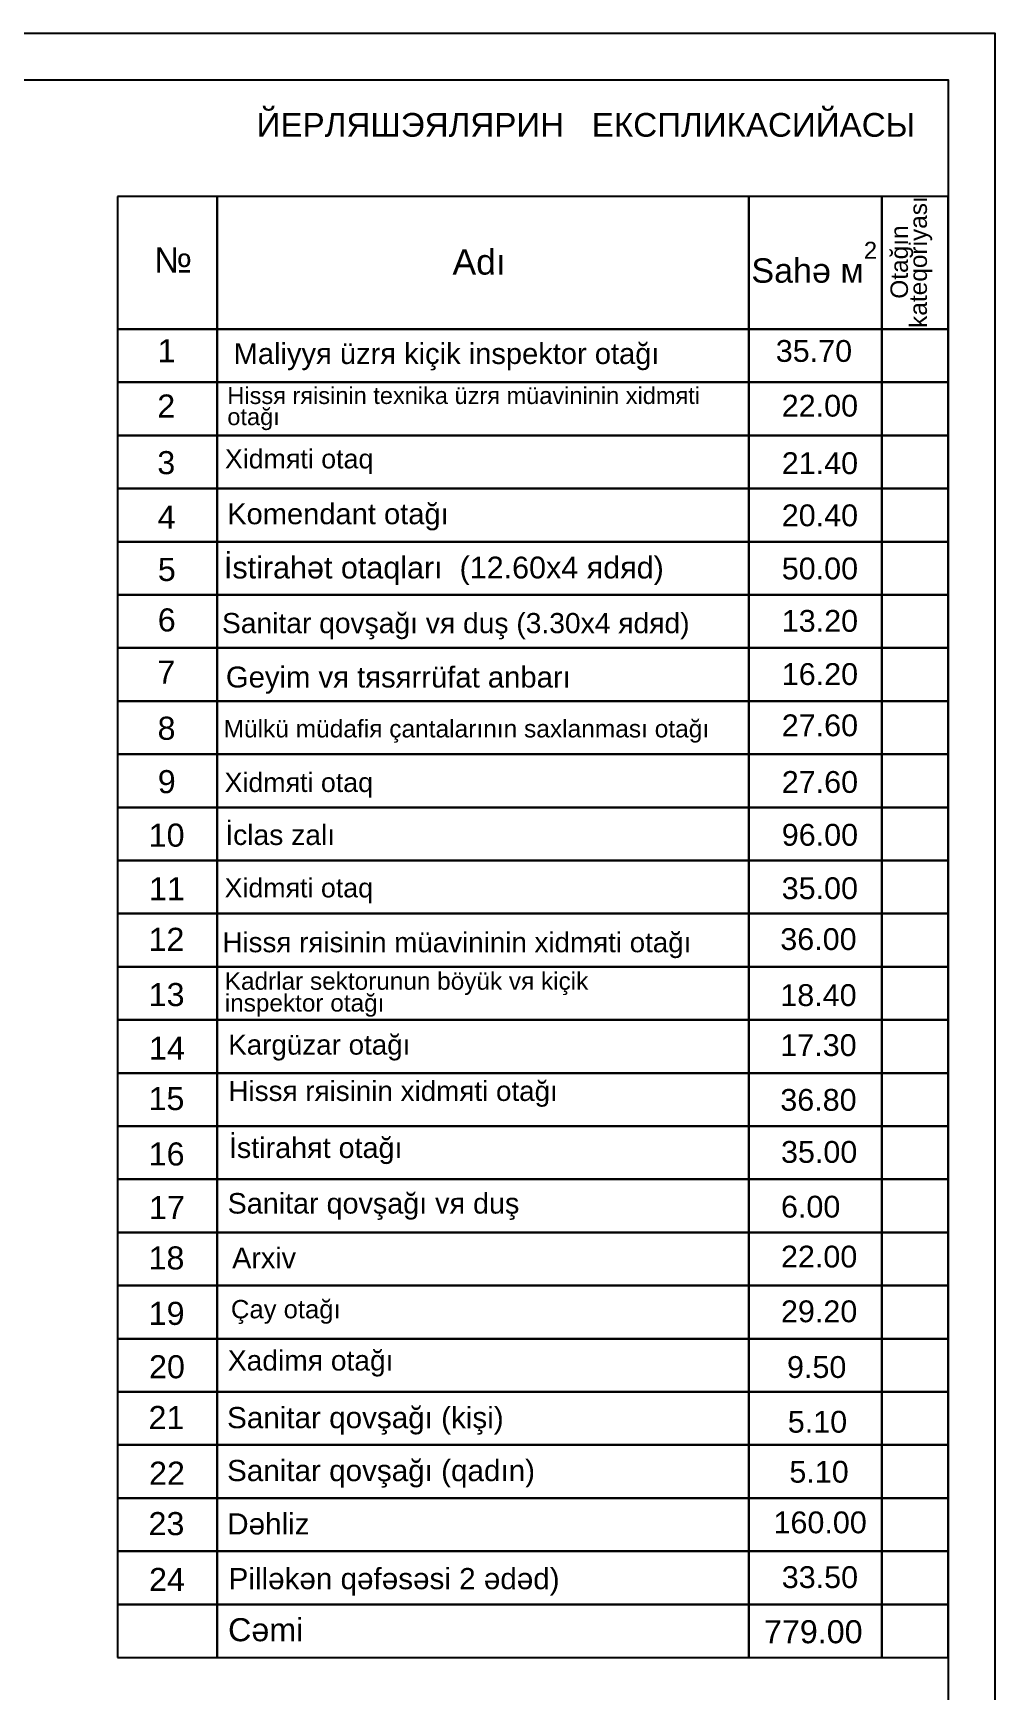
# Model space of a CAD drawing. Header units: millimetres. Extents: x 42452 to 2852333, y -419346 to 834876.
# Drawn here: x 2654377 to 2674929, y 311182 to 346629 of the extents above; entities that cross this region are included whole.
import ezdxf

# ---------------------------------------------------------------- set-up
doc = ezdxf.new("R2010")
doc.units = ezdxf.units.MM
for name, color, linetype, lineweight in [('0_Ном._пера__7', 7, 'Continuous', 60), ('0_Ном._пера__7_Ном._пера__7', 7, 'Continuous', 60), ('c_dv_l x_tti-25_Ном._пера__21_Ном._пера__21', 7, 'Continuous', 30), ('перегородка_Pen_No__7', 7, 'Continuous', 60), ('перегородка_Ном._пера__7_Ном._пера__7', 7, 'Continuous', 60), ('размер2_Ном._пера__148', 7, 'Continuous', 50)]:
    doc.layers.add(name, color=color, linetype=linetype, lineweight=lineweight)
doc.styles.add('GENERATED_STYLE_1', font='times.ttf')
doc.styles.add('СГЕНЕРИР_СТИЛЬ_1', font='arial.ttf')
doc.styles.add('СГЕНЕРИР_СТИЛЬ_6', font='')
doc.styles.get('СГЕНЕРИР_СТИЛЬ_6').set_extended_font_data('Arial AzLat Кириллический', bold=True)

msp = doc.modelspace()

# ---------------------------------------------------------------- linework, layer by layer
at = {"layer": 'c_dv_l x_tti-25_Ном._пера__21_Ном._пера__21', "linetype": 'Continuous', "lineweight": 25, "flags": 128}
for points in [[(2591320.97086, 346628.56072), (2674928.52286, 346628.56072), (2674928.52286, 287506.07752), (2591320.97086, 287506.07752)], [(2595302.28286, 345633.23272), (2673933.19486, 345633.23272), (2673933.19486, 288501.40552), (2595302.28286, 288501.40552)]]:
    msp.add_lwpolyline(points, close=True, dxfattribs=at)
at = {"layer": 'размер2_Ном._пера__148', "linetype": 'Continuous', "lineweight": 25, "flags": 128}
for points in [[(2656180.63688, 343139.24846), (2656180.63688, 340298.83918), (2658310.94384, 340298.83918), (2658310.94384, 343139.24846)], [(2658310.94384, 340298.83918), (2669672.58095, 340298.83918), (2669672.58095, 343139.24846), (2658310.94384, 343139.24846)], [(2669672.58095, 343139.24846), (2669672.58095, 340298.83918), (2672512.99022, 340298.83918), (2672512.99022, 343139.24846)], [(2672512.99022, 343139.24846), (2672512.99022, 340298.83918), (2673933.19486, 340298.83918), (2673933.19486, 343139.24846)], [(2656180.63688, 339162.67547), (2658310.94384, 339162.67547), (2658310.94384, 340298.83918), (2656180.63688, 340298.83918)], [(2656180.63688, 338026.51176), (2658310.94384, 338026.51176), (2658310.94384, 339162.67547), (2656180.63688, 339162.67547)], [(2656180.63688, 336890.34805), (2658310.94384, 336890.34805), (2658310.94384, 338026.51176), (2656180.63688, 338026.51176)], [(2656180.63688, 335754.18434), (2658310.94384, 335754.18434), (2658310.94384, 336890.34805), (2656180.63688, 336890.34805)], [(2656180.63688, 334618.02063), (2658310.94384, 334618.02063), (2658310.94384, 335754.18434), (2656180.63688, 335754.18434)], [(2656180.63688, 333481.85691), (2658310.94384, 333481.85691), (2658310.94384, 334618.02063), (2656180.63688, 334618.02063)], [(2656180.63688, 332345.6932), (2658310.94384, 332345.6932), (2658310.94384, 333481.85691), (2656180.63688, 333481.85691)], [(2656180.63688, 331209.52949), (2658310.94384, 331209.52949), (2658310.94384, 332345.6932), (2656180.63688, 332345.6932)], [(2656180.63688, 330073.36578), (2658310.94384, 330073.36578), (2658310.94384, 331209.52949), (2656180.63688, 331209.52949)], [(2656180.63688, 328937.20207), (2658310.94384, 328937.20207), (2658310.94384, 330073.36578), (2656180.63688, 330073.36578)], [(2656180.63688, 327801.03836), (2658310.94384, 327801.03836), (2658310.94384, 328937.20207), (2656180.63688, 328937.20207)], [(2656180.63688, 326664.87465), (2658310.94384, 326664.87465), (2658310.94384, 327801.03836), (2656180.63688, 327801.03836)], [(2656180.63688, 325528.71094), (2658310.94384, 325528.71094), (2658310.94384, 326664.87465), (2656180.63688, 326664.87465)], [(2656180.63688, 324392.54723), (2658310.94384, 324392.54723), (2658310.94384, 325528.71094), (2656180.63688, 325528.71094)], [(2656180.63688, 323256.38352), (2658310.94384, 323256.38352), (2658310.94384, 324392.54723), (2656180.63688, 324392.54723)], [(2656180.63688, 322120.21981), (2658310.94384, 322120.21981), (2658310.94384, 323256.38352), (2656180.63688, 323256.38352)], [(2656180.63688, 320984.0561), (2658310.94384, 320984.0561), (2658310.94384, 322120.21981), (2656180.63688, 322120.21981)], [(2656180.63688, 319847.89239), (2658310.94384, 319847.89239), (2658310.94384, 320984.0561), (2656180.63688, 320984.0561)], [(2656180.63688, 318711.72868), (2658310.94384, 318711.72868), (2658310.94384, 319847.89239), (2656180.63688, 319847.89239)], [(2656180.63688, 317575.56496), (2658310.94384, 317575.56496), (2658310.94384, 318711.72868), (2656180.63688, 318711.72868)], [(2656180.63688, 316439.40125), (2658310.94384, 316439.40125), (2658310.94384, 317575.56496), (2656180.63688, 317575.56496)], [(2656180.63688, 315303.23754), (2658310.94384, 315303.23754), (2658310.94384, 316439.40125), (2656180.63688, 316439.40125)], [(2656180.63688, 314167.07383), (2658310.94384, 314167.07383), (2658310.94384, 315303.23754), (2656180.63688, 315303.23754)], [(2656180.63688, 313030.91012), (2658310.94384, 313030.91012), (2658310.94384, 314167.07383), (2656180.63688, 314167.07383)], [(2656180.63688, 311894.74641), (2658310.94384, 311894.74641), (2658310.94384, 313030.91012), (2656180.63688, 313030.91012)]]:
    msp.add_lwpolyline(points, close=True, dxfattribs=at)
at = {"layer": 'размер2_Ном._пера__148', "color": 7, "linetype": 'Continuous', "lineweight": 25, "flags": 128}
for points in [[(2658310.94384, 339162.67547), (2669672.58095, 339162.67547), (2669672.58095, 340298.83918), (2658310.94384, 340298.83918)], [(2669672.58095, 339162.67547), (2672512.99022, 339162.67547), (2672512.99022, 340298.83918), (2669672.58095, 340298.83918)], [(2672512.99022, 339162.67547), (2673933.19486, 339162.67547), (2673933.19486, 340298.83918), (2672512.99022, 340298.83918)], [(2658310.94384, 338026.51176), (2669672.58095, 338026.51176), (2669672.58095, 339162.67547), (2658310.94384, 339162.67547)], [(2669672.58095, 338026.51176), (2672512.99022, 338026.51176), (2672512.99022, 339162.67547), (2669672.58095, 339162.67547)], [(2672512.99022, 338026.51176), (2673933.19486, 338026.51176), (2673933.19486, 339162.67547), (2672512.99022, 339162.67547)], [(2658310.94384, 336890.34805), (2669672.58095, 336890.34805), (2669672.58095, 338026.51176), (2658310.94384, 338026.51176)], [(2669672.58095, 336890.34805), (2672512.99022, 336890.34805), (2672512.99022, 338026.51176), (2669672.58095, 338026.51176)], [(2672512.99022, 336890.34805), (2673933.19486, 336890.34805), (2673933.19486, 338026.51176), (2672512.99022, 338026.51176)], [(2658310.94384, 335754.18434), (2669672.58095, 335754.18434), (2669672.58095, 336890.34805), (2658310.94384, 336890.34805)], [(2669672.58095, 335754.18434), (2672512.99022, 335754.18434), (2672512.99022, 336890.34805), (2669672.58095, 336890.34805)], [(2672512.99022, 335754.18434), (2673933.19486, 335754.18434), (2673933.19486, 336890.34805), (2672512.99022, 336890.34805)], [(2658310.94384, 334618.02063), (2669672.58095, 334618.02063), (2669672.58095, 335754.18434), (2658310.94384, 335754.18434)], [(2669672.58095, 334618.02063), (2672512.99022, 334618.02063), (2672512.99022, 335754.18434), (2669672.58095, 335754.18434)], [(2672512.99022, 334618.02063), (2673933.19486, 334618.02063), (2673933.19486, 335754.18434), (2672512.99022, 335754.18434)], [(2658310.94384, 333481.85691), (2669672.58095, 333481.85691), (2669672.58095, 334618.02063), (2658310.94384, 334618.02063)], [(2669672.58095, 333481.85691), (2672512.99022, 333481.85691), (2672512.99022, 334618.02063), (2669672.58095, 334618.02063)], [(2672512.99022, 333481.85691), (2673933.19486, 333481.85691), (2673933.19486, 334618.02063), (2672512.99022, 334618.02063)], [(2658310.94384, 332345.6932), (2669672.58095, 332345.6932), (2669672.58095, 333481.85691), (2658310.94384, 333481.85691)], [(2669672.58095, 332345.6932), (2672512.99022, 332345.6932), (2672512.99022, 333481.85691), (2669672.58095, 333481.85691)], [(2672512.99022, 332345.6932), (2673933.19486, 332345.6932), (2673933.19486, 333481.85691), (2672512.99022, 333481.85691)], [(2658310.94384, 331209.52949), (2669672.58095, 331209.52949), (2669672.58095, 332345.6932), (2658310.94384, 332345.6932)], [(2669672.58095, 331209.52949), (2672512.99022, 331209.52949), (2672512.99022, 332345.6932), (2669672.58095, 332345.6932)], [(2672512.99022, 331209.52949), (2673933.19486, 331209.52949), (2673933.19486, 332345.6932), (2672512.99022, 332345.6932)], [(2658310.94384, 330073.36578), (2669672.58095, 330073.36578), (2669672.58095, 331209.52949), (2658310.94384, 331209.52949)], [(2669672.58095, 330073.36578), (2672512.99022, 330073.36578), (2672512.99022, 331209.52949), (2669672.58095, 331209.52949)], [(2672512.99022, 330073.36578), (2673933.19486, 330073.36578), (2673933.19486, 331209.52949), (2672512.99022, 331209.52949)], [(2658310.94384, 328937.20207), (2669672.58095, 328937.20207), (2669672.58095, 330073.36578), (2658310.94384, 330073.36578)], [(2669672.58095, 328937.20207), (2672512.99022, 328937.20207), (2672512.99022, 330073.36578), (2669672.58095, 330073.36578)], [(2672512.99022, 328937.20207), (2673933.19486, 328937.20207), (2673933.19486, 330073.36578), (2672512.99022, 330073.36578)], [(2658310.94384, 327801.03836), (2669672.58095, 327801.03836), (2669672.58095, 328937.20207), (2658310.94384, 328937.20207)], [(2669672.58095, 327801.03836), (2672512.99022, 327801.03836), (2672512.99022, 328937.20207), (2669672.58095, 328937.20207)], [(2672512.99022, 327801.03836), (2673933.19486, 327801.03836), (2673933.19486, 328937.20207), (2672512.99022, 328937.20207)], [(2658310.94384, 326664.87465), (2669672.58095, 326664.87465), (2669672.58095, 327801.03836), (2658310.94384, 327801.03836)], [(2669672.58095, 326664.87465), (2672512.99022, 326664.87465), (2672512.99022, 327801.03836), (2669672.58095, 327801.03836)], [(2672512.99022, 326664.87465), (2673933.19486, 326664.87465), (2673933.19486, 327801.03836), (2672512.99022, 327801.03836)], [(2658310.94384, 325528.71094), (2669672.58095, 325528.71094), (2669672.58095, 326664.87465), (2658310.94384, 326664.87465)], [(2669672.58095, 325528.71094), (2672512.99022, 325528.71094), (2672512.99022, 326664.87465), (2669672.58095, 326664.87465)], [(2672512.99022, 325528.71094), (2673933.19486, 325528.71094), (2673933.19486, 326664.87465), (2672512.99022, 326664.87465)], [(2658310.94384, 324392.54723), (2669672.58095, 324392.54723), (2669672.58095, 325528.71094), (2658310.94384, 325528.71094)], [(2669672.58095, 324392.54723), (2672512.99022, 324392.54723), (2672512.99022, 325528.71094), (2669672.58095, 325528.71094)], [(2672512.99022, 324392.54723), (2673933.19486, 324392.54723), (2673933.19486, 325528.71094), (2672512.99022, 325528.71094)], [(2658310.94384, 323256.38352), (2669672.58095, 323256.38352), (2669672.58095, 324392.54723), (2658310.94384, 324392.54723)], [(2669672.58095, 323256.38352), (2672512.99022, 323256.38352), (2672512.99022, 324392.54723), (2669672.58095, 324392.54723)], [(2672512.99022, 323256.38352), (2673933.19486, 323256.38352), (2673933.19486, 324392.54723), (2672512.99022, 324392.54723)], [(2658310.94384, 322120.21981), (2669672.58095, 322120.21981), (2669672.58095, 323256.38352), (2658310.94384, 323256.38352)], [(2669672.58095, 322120.21981), (2672512.99022, 322120.21981), (2672512.99022, 323256.38352), (2669672.58095, 323256.38352)], [(2672512.99022, 322120.21981), (2673933.19486, 322120.21981), (2673933.19486, 323256.38352), (2672512.99022, 323256.38352)], [(2658310.94384, 320984.0561), (2669672.58095, 320984.0561), (2669672.58095, 322120.21981), (2658310.94384, 322120.21981)], [(2669672.58095, 320984.0561), (2672512.99022, 320984.0561), (2672512.99022, 322120.21981), (2669672.58095, 322120.21981)], [(2672512.99022, 320984.0561), (2673933.19486, 320984.0561), (2673933.19486, 322120.21981), (2672512.99022, 322120.21981)], [(2658310.94384, 319847.89239), (2669672.58095, 319847.89239), (2669672.58095, 320984.0561), (2658310.94384, 320984.0561)], [(2669672.58095, 319847.89239), (2672512.99022, 319847.89239), (2672512.99022, 320984.0561), (2669672.58095, 320984.0561)], [(2672512.99022, 319847.89239), (2673933.19486, 319847.89239), (2673933.19486, 320984.0561), (2672512.99022, 320984.0561)], [(2658310.94384, 318711.72868), (2669672.58095, 318711.72868), (2669672.58095, 319847.89239), (2658310.94384, 319847.89239)], [(2669672.58095, 318711.72868), (2672512.99022, 318711.72868), (2672512.99022, 319847.89239), (2669672.58095, 319847.89239)], [(2672512.99022, 318711.72868), (2673933.19486, 318711.72868), (2673933.19486, 319847.89239), (2672512.99022, 319847.89239)], [(2658310.94384, 317575.56496), (2669672.58095, 317575.56496), (2669672.58095, 318711.72868), (2658310.94384, 318711.72868)], [(2669672.58095, 317575.56496), (2672512.99022, 317575.56496), (2672512.99022, 318711.72868), (2669672.58095, 318711.72868)], [(2672512.99022, 317575.56496), (2673933.19486, 317575.56496), (2673933.19486, 318711.72868), (2672512.99022, 318711.72868)], [(2658310.94384, 316439.40125), (2669672.58095, 316439.40125), (2669672.58095, 317575.56496), (2658310.94384, 317575.56496)], [(2669672.58095, 316439.40125), (2672512.99022, 316439.40125), (2672512.99022, 317575.56496), (2669672.58095, 317575.56496)], [(2672512.99022, 316439.40125), (2673933.19486, 316439.40125), (2673933.19486, 317575.56496), (2672512.99022, 317575.56496)], [(2658310.94384, 315303.23754), (2669672.58095, 315303.23754), (2669672.58095, 316439.40125), (2658310.94384, 316439.40125)], [(2669672.58095, 315303.23754), (2672512.99022, 315303.23754), (2672512.99022, 316439.40125), (2669672.58095, 316439.40125)], [(2672512.99022, 315303.23754), (2673933.19486, 315303.23754), (2673933.19486, 316439.40125), (2672512.99022, 316439.40125)], [(2658310.94384, 314167.07383), (2669672.58095, 314167.07383), (2669672.58095, 315303.23754), (2658310.94384, 315303.23754)], [(2669672.58095, 314167.07383), (2672512.99022, 314167.07383), (2672512.99022, 315303.23754), (2669672.58095, 315303.23754)], [(2672512.99022, 314167.07383), (2673933.19486, 314167.07383), (2673933.19486, 315303.23754), (2672512.99022, 315303.23754)], [(2658310.94384, 313030.91012), (2669672.58095, 313030.91012), (2669672.58095, 314167.07383), (2658310.94384, 314167.07383)], [(2669672.58095, 313030.91012), (2672512.99022, 313030.91012), (2672512.99022, 314167.07383), (2669672.58095, 314167.07383)], [(2672512.99022, 313030.91012), (2673933.19486, 313030.91012), (2673933.19486, 314167.07383), (2672512.99022, 314167.07383)], [(2658310.94384, 311894.74641), (2669672.58095, 311894.74641), (2669672.58095, 313030.91012), (2658310.94384, 313030.91012)], [(2669672.58095, 311894.74641), (2672512.99022, 311894.74641), (2672512.99022, 313030.91012), (2669672.58095, 313030.91012)], [(2672512.99022, 311894.74641), (2673933.19486, 311894.74641), (2673933.19486, 313030.91012), (2672512.99022, 313030.91012)]]:
    msp.add_lwpolyline(points, close=True, dxfattribs=at)

# ---------------------------------------------------------------- texts
at = {"layer": '0_Ном._пера__7', "linetype": 'Continuous', "lineweight": 25, "insert": (2659152.024, 344663.76776), "char_height": 507.2881531, "attachment_point": 4, "style": 'СГЕНЕРИР_СТИЛЬ_6'}
msp.add_mtext('{\\fArial (Azeri Lat)|b0|i0|c204|p34;ЙЕРЛЯШЭЯЛЯРИН   ЕКСПЛИКАСИЙАСЫ}', dxfattribs=at)
at = {"layer": '0_Ном._пера__7_Ном._пера__7', "linetype": 'Continuous', "lineweight": 25, "insert": (2673144.1069, 341733.97861), "char_height": 373.8317945, "attachment_point": 5, "rotation": 90, "line_spacing_factor": 0.651249, "style": 'СГЕНЕРИР_СТИЛЬ_1'}
msp.add_mtext('{\\fArial|b0|i0|c238|p38;Otağın \\Pkateqoriyası}', dxfattribs=at)
at = {"layer": '0_Ном._пера__7_Ном._пера__7', "linetype": 'Continuous', "lineweight": 25, "insert": (2671069.32105, 341726.21796), "char_height": 521.1913755, "attachment_point": 5, "line_spacing_factor": 0.651249, "style": 'СГЕНЕРИР_СТИЛЬ_1'}
msp.add_mtext('Sahə м{\\A1;\\H0.7x;\\S2^  ;}', dxfattribs=at)
at = {"layer": '0_Ном._пера__7_Ном._пера__7', "linetype": 'Continuous', "lineweight": 25, "attachment_point": 5, "style": 'СГЕНЕРИР_СТИЛЬ_1'}
for s, insert, char_height in [('{№}', (2657366.47683, 341778.09392), 542.441484), ('{Adı                                                            }', (2663907.24178, 341733.17753), 542.4414843), ('{1}', (2657228.58463, 339838.21758), 493.160436), ('{2}', (2657221.05869, 338655.60725), 493.160436), ('{3}', (2657221.11832, 337441.0912), 493.160436), ('{4}', (2657228.21245, 336281.5809), 493.160436), ('{5}', (2657232.68234, 335157.36603), 493.160436), ('{6}', (2657230.95385, 334078.76328), 493.160436), ('{7}', (2657222.85866, 332965.62198), 493.160436), ('{8}', (2657227.03926, 331761.95465), 493.160436), ('{9}', (2657231.49181, 330620.186), 493.160436), ('{10}', (2657228.7724, 329475.87661), 493.160436), ('{11}', (2657236.00271, 328334.09211), 493.160436), ('{12}', (2657225.22407, 327252.21835), 493.160436), ('1{\\fArial|b0|i0|c238|p38;3}', (2657228.7724, 326067.38548), 493.1604361), ('1{\\fArial|b0|i0|c238|p38;4}', (2657236.00271, 324925.60098), 493.1604361), ('1{\\fArial|b0|i0|c238|p38;5}', (2657225.22407, 323843.72722), 493.1604361), ('1{\\fArial|b0|i0|c238|p38;6}', (2657228.7724, 322658.89434), 493.1604361), ('1{\\fArial|b0|i0|c238|p38;7}', (2657236.00271, 321517.10984), 493.1604361), ('1{\\fArial|b0|i0|c238|p38;8}', (2657225.22407, 320435.23609), 493.1604361), ('1{\\fArial|b0|i0|c238|p38;9}', (2657228.7724, 319250.40321), 493.1604361), ('{\\fArial|b0|i0|c238|p38;20}', (2657236.00271, 318108.61871), 493.1604361), ('{\\fArial|b0|i0|c238|p38;21}', (2657225.22407, 317026.74496), 493.1604361), ('{\\fArial|b0|i0|c238|p38;22}', (2657236.00271, 315836.29129), 493.1604361), ('{\\fArial|b0|i0|c238|p38;23}', (2657225.22407, 314754.41754), 493.1604361), ('{\\fArial|b0|i0|c238|p38;24}', (2657236.00271, 313563.96387), 493.1604361)]:
    msp.add_mtext(s, dxfattribs=dict(at, insert=insert, char_height=char_height))
at = {"layer": 'перегородка_Pen_No__7', "color": 7, "linetype": 'Continuous', "lineweight": 25, "attachment_point": 1, "style": 'GENERATED_STYLE_1'}
for s, insert, char_height in [('\\A1;{\\pql;\\fArial CYR|b0|i0|c204|p34;Maliyy\\fArial Az Lat|b0|i0|c204|p34;я\\fArial CYR|b0|i0|c204|p34; üzr\\fArial Az Lat|b0|i0|c204|p34;я\\fArial CYR|b0|i0|c204|p34; kiçik inspektor otağı}', (2658660.90985, 339999.22009), 444.9522611), ('\\A1;{\\pql;\\fArial CYR|b0|i0|c204|p34;Xidm\\fArial Az Lat|b0|i0|c204|p34;я\\fArial CYR|b0|i0|c204|p34;ti otaq}', (2658474.53526, 337731.5344), 409.57576763), ('\\A1;{\\pql;\\fArial CYR|b0|i0|c204|p34;Komendant \\fArial CYR|b0|i0|c204|p34;otağı}', (2658522.53972, 336573.02196), 445.0518743), ('\\A1;{\\pql;\\fArial CYR|b0|i0|c204|p34;Sanitar qovşağı v\\fArial Az Lat|b0|i0|c204|p34;я\\fArial CYR|b0|i0|c204|p34; duş (3.30x4 \\fArial Az Lat|b0|i0|c204|p34;я\\fArial CYR|b0|i0|c204|p34;d\\fArial Az Lat|b0|i0|c204|p34;я\\fArial CYR|b0|i0|c204|p34;d)}', (2658411.91751, 334229.83674), 431.54157714), ('\\A1;{\\pql;\\fArial CYR|b0|i0|c204|p34;Geyim v\\fArial Az Lat|b0|i0|c204|p34;я\\fArial CYR|b0|i0|c204|p34; t\\fArial Az Lat|b0|i0|c204|p34;я\\fArial CYR|b0|i0|c204|p34;s\\fArial Az Lat|b0|i0|c204|p34;я\\fArial CYR|b0|i0|c204|p34;rrüfat anbarı}', (2658495.57997, 333083.85577), 447.35955804), ('\\A1;{\\pql;\\fArial CYR|b0|i0|c204|p34;Mülkü müdafi\\fArial Az Lat|b0|i0|c204|p34;я\\fArial CYR|b0|i0|c204|p34; çantalarının saxlanması otağı}', (2658445.39208, 331943.91948), 374.69641217), ('\\A1;{\\pql;\\fArial CYR|b0|i0|c204|p34;Xidm\\fArial Az Lat|b0|i0|c204|p34;я\\fArial CYR|b0|i0|c204|p34;ti otaq}', (2658467.77947, 330812.01723), 409.57576763), ('\\A1;{\\pql;\\fArial CYR|b0|i0|c204|p34;İclas zalı}', (2658482.25965, 329701.2393), 432.096686), ('\\A1;{\\pql;\\fArial CYR|b0|i0|c204|p34;Xidm\\fArial Az Lat|b0|i0|c204|p34;я\\fArial CYR|b0|i0|c204|p34;ti otaq}', (2658467.78051, 328558.12526), 409.57576763), ('\\A1;{\\pql;\\fArial CYR|b0|i0|c204|p34;Hiss\\fArial Az Lat|b0|i0|c204|p34;я\\fArial CYR|b0|i0|c204|p34; r\\fArial Az Lat|b0|i0|c204|p34;я\\fArial CYR|b0|i0|c204|p34;isinin müavininin xidm\\fArial Az Lat|b0|i0|c204|p34;я\\fArial CYR|b0|i0|c204|p34;ti otağı}', (2658421.90957, 327399.82623), 424.29965106), ('\\A1;{\\pql;\\fArial CYR|b0|i0|c204|p34;Kargüzar otağı}', (2658545.11051, 325211.33737), 424.8835074), ('\\A1;{\\pql;\\fArial CYR|b0|i0|c204|p34;Hiss\\fArial Az Lat|b0|i0|c204|p34;я\\fArial CYR|b0|i0|c204|p34; r\\fArial Az Lat|b0|i0|c204|p34;я\\fArial CYR|b0|i0|c204|p34;isinin xidm\\fArial Az Lat|b0|i0|c204|p34;я\\fArial CYR|b0|i0|c204|p34;ti otağı}', (2658550.03406, 324221.34601), 425.2549474), ('\\A1;{\\pql;\\fArial CYR|b0|i0|c204|p34;İstirah\\fArial Az Lat|b0|i0|c204|p34;я\\fArial CYR|b0|i0|c204|p34;t otağı}', (2658559.60795, 323015.78796), 439.36606256), ('\\A1;{\\pql;\\fArial CYR|b0|i0|c204|p34;Sanitar qovşağı v\\fArial Az Lat|b0|i0|c204|p34;я\\fArial CYR|b0|i0|c204|p34; duş }', (2658532.49045, 321826.69985), 439.36606256), ('\\A1;{\\pql;\\fArial CYR|b0|i0|c204|p34;Arxiv}', (2658630.08943, 320659.32003), 439.3660626), ('\\A1;{\\pql;\\fArial CYR|b0|i0|c204|p34;Çay otağı}', (2658602.60058, 319540.30458), 392.2519112), ('\\A1;{\\pql;\\fArial CYR|b0|i0|c204|p34;Xadim\\fArial Az Lat|b0|i0|c204|p34;я\\fArial CYR|b0|i0|c204|p34; otağı}', (2658536.83814, 318462.21229), 431.17624141), ('\\A1;\\pxql;{\\fArial|b0|i0|c204|p34;Sanitar qov\\fArial|b0|i0|c0|p34;ş\\fArial|b0|i0|c204|p34;a\\fArial|b0|i0|c0|p34;ğı \\fArial|b0|i0|c204|p34;(ki\\fArial|b0|i0|c0|p34;ş\\fArial|b0|i0|c204|p34;i)}', (2658520.74106, 317251.67624), 453.21251255), ('\\A1;{\\pql;\\fArial CYR|b0|i0|c204|p34;Sanitar qovşağı (qadın)}', (2658520.74106, 316119.91422), 453.2125126), ('{\\fArial|b0|i0|c238|p38;Dəhliz}', (2658524.00271, 314979.20196), 453.2125126), ('{\\fArial|b0|i0|c238|p38;Pilləkən qəfəsəsi 2 ədəd)}', (2658553.53478, 313808.60807), 453.2125126)]:
    msp.add_mtext(s, dxfattribs=dict(at, insert=insert, char_height=char_height))
at = {"layer": 'перегородка_Pen_No__7', "color": 7, "linetype": 'Continuous', "lineweight": 25, "insert": (2658526.21381, 339059.44621), "char_height": 360.52776569, "attachment_point": 1, "line_spacing_factor": 0.75203, "style": 'GENERATED_STYLE_1'}
msp.add_mtext('\\A1;\\pxql;{\\fArial|b0|i0|c204|p34;Hiss\\fArial Az Lat|b0|i0|c204|p34;я\\fArial|b0|i0|c204|p34; r\\fArial Az Lat|b0|i0|c204|p34;я\\fArial|b0|i0|c204|p34;isinin texnika üzr\\fArial Az Lat|b0|i0|c204|p34;я\\fArial|b0|i0|c204|p34; müavininin xidm\\fArial Az Lat|b0|i0|c204|p34;я\\fArial|b0|i0|c204|p34;ti \\fArial|b0|i0|c238|p34;\\P\\fArial|b0|i0|c204|p34;ota\\fArial|b0|i0|c0|p34;ğı}', dxfattribs=at)
at = {"layer": 'перегородка_Pen_No__7', "color": 7, "linetype": 'Continuous', "lineweight": 25, "insert": (2658471.2934, 326546.44998), "char_height": 372.3702367, "width": 9056.133688, "attachment_point": 1, "line_spacing_factor": 0.75203, "style": 'GENERATED_STYLE_1'}
msp.add_mtext('\\A1;\\pxql;{\\fArial|b0|i0|c204|p34;Kadrlar sektorunun böyük v\\fArial Az Lat|b0|i0|c204|p34;я\\fArial|b0|i0|c204|p34; kiçik\\fArial|b0|i0|c238|p34; \\fArial|b0|i0|c204|p34;inspektor ota\\fArial|b0|i0|c0|p34;ğı}', dxfattribs=at)
at = {"layer": 'перегородка_Ном._пера__7_Ном._пера__7', "color": 7, "linetype": 'Continuous', "lineweight": 25, "style": 'СГЕНЕРИР_СТИЛЬ_1'}
for s, insert, char_height, attachment_point in [('35.7{\\fArial|b0|i0|c238|p38;0}', (2670247.38229, 340066.24164), 466.5686475, 1), ('{\\fArial|b0|i0|c238|p38;22}.{\\fArial|b0|i0|c238|p38;0}0', (2670374.88356, 338895.49828), 466.5686475, 1), ('{\\fArial|b0|i0|c238|p38;21}.{\\fArial|b0|i0|c238|p38;4}0', (2670374.88356, 337667.09109), 466.5686475, 1), ('{\\fArial|b0|i0|c238|p38;20}.{\\fArial|b0|i0|c238|p38;4}0', (2670374.88356, 336551.1142), 466.5686475, 1), ('{\\fArial|b0|i0|c238|p38;İstirahət otaqları \\A1;\\fArial|b0|i0|c0|p34;\\C7; \\fArial|b0|i0|c204|p34;(12.60x4 \\fArial Az Lat|b0|i0|c204|p34;я\\fArial|b0|i0|c204|p34;d\\fArial Az Lat|b0|i0|c204|p34;я\\fArial|b0|i0|c204|p34;d)}', (2663153.94696, 335434.79696), 466.56864753, 2), ('{\\fArial|b0|i0|c238|p38;50}.{\\fArial|b0|i0|c238|p38;0}0', (2670374.87627, 335414.31974), 466.5686475, 1), ('{\\fArial|b0|i0|c238|p38;13}.{\\fArial|b0|i0|c238|p38;2}0', (2670374.88356, 334294.1927), 466.5686475, 1), ('{\\fArial|b0|i0|c238|p38;16}.{\\fArial|b0|i0|c238|p38;2}0', (2670374.88356, 333157.27388), 466.5686475, 1), ('{\\fArial|b0|i0|c238|p38;2}7.60', (2670374.89132, 332060.89397), 466.5686475, 1), ('27.60', (2670374.87181, 330849.8963), 466.568648, 1), ('{\\fArial|b0|i0|c238|p38;96}.{\\fArial|b0|i0|c238|p38;0}0', (2670374.87843, 329719.83688), 466.5686475, 1), ('{\\fArial|b0|i0|c238|p38;35}.{\\fArial|b0|i0|c238|p38;0}0', (2670373.37718, 328577.7025), 466.5686475, 1), ('{\\fArial|b0|i0|c238|p38;36}.{\\fArial|b0|i0|c238|p38;0}0', (2670343.76646, 327489.76591), 466.5686475, 1), ('{\\fArial|b0|i0|c238|p38;18}.{\\fArial|b0|i0|c238|p38;4}0', (2670343.76698, 326292.1035), 466.5686475, 1), ('{\\fArial|b0|i0|c238|p38;17}.{\\fArial|b0|i0|c238|p38;3}0', (2670343.7675, 325222.79025), 466.5686475, 1), ('36.80', (2670343.76854, 324052.20211), 466.568648, 1), ('{\\fArial|b0|i0|c238|p38;35}.{\\fArial|b0|i0|c238|p38;0}0', (2670358.20803, 322939.12966), 466.5686475, 1), ('{\\fArial|b0|i0|c238|p38;6}.{\\fArial|b0|i0|c238|p38;0}0', (2670358.20856, 321768.53635), 466.5686475, 1), ('{\\fArial|b0|i0|c238|p38;22}.{\\fArial|b0|i0|c238|p38;0}0', (2670358.20907, 320701.1683), 466.5686475, 1), ('{\\fArial|b0|i0|c238|p38;2}9.20', (2670358.2085, 319530.575), 466.5686475, 1), ('{\\fArial|b0|i0|c238|p38;9}.{\\fArial|b0|i0|c238|p38;5}0', (2670487.0694, 318339.777), 466.5686475, 1), ('{\\fArial|b0|i0|c238|p38;5}.{\\fArial|b0|i0|c238|p38;1}0', (2670503.75228, 317169.17854), 466.5686475, 1), ('{\\fArial|b0|i0|c238|p38;5}.{\\fArial|b0|i0|c238|p38;1}0', (2670537.78195, 316100.25569), 466.5686475, 1), ('{\\fArial|b0|i0|c238|p38;160}.{\\fArial|b0|i0|c238|p38;0}0', (2670198.74203, 315017.60402), 466.5686475, 1), ('{\\fArial|b0|i0|c238|p38;33}.{\\fArial|b0|i0|c238|p38;5}0', (2670374.89344, 313847.01012), 466.5686475, 1), ('{\\fArial|b0|i0|c238|p38;Cəmi}', (2658542.23124, 312735.88133), 493.1604361, 1), ('779.00', (2669995.34357, 312692.76133), 493.160436, 1)]:
    msp.add_mtext(s, dxfattribs=dict(at, insert=insert, char_height=char_height, attachment_point=attachment_point))

doc.saveas('drawing.dxf')
